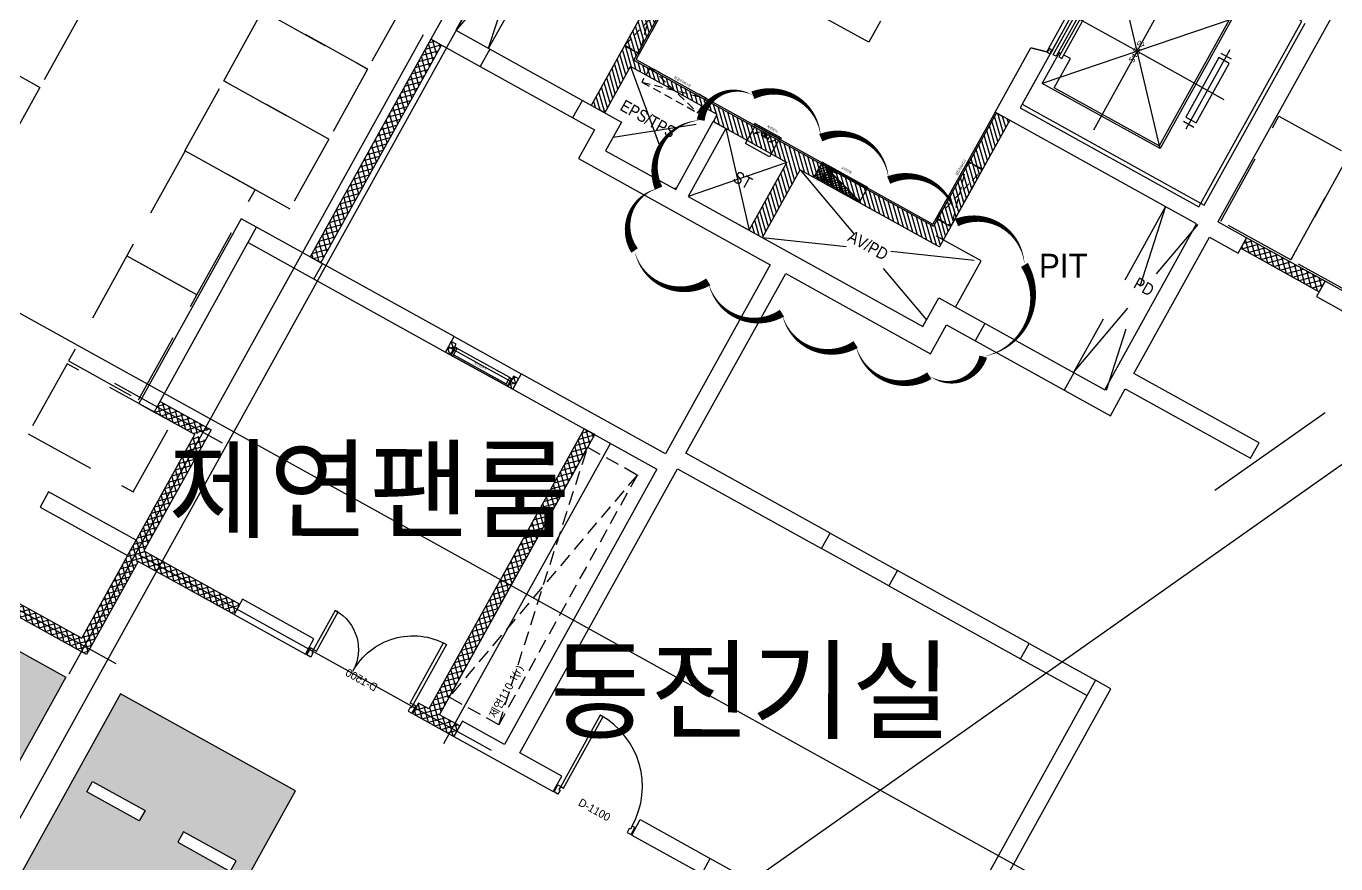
# Model space of a CAD drawing. Header units: millimetres. Extents: x -21000 to 567700, y 435000 to 850800.
# Drawn here: x 410291 to 426651, y 659411 to 669876 of the extents above; entities that cross this region are included whole.
import ezdxf
from ezdxf.enums import TextEntityAlignment as Align
from ezdxf.xclip import XClip

# ---------------------------------------------------------------- set-up
doc = ezdxf.new("R2010")
doc.units = ezdxf.units.MM
doc.header["$LTSCALE"] = 700
doc.header["$XCLIPFRAME"] = 2
for name, pattern in [('AB_Pbase$0$AB_Pbase$0$HID', [2.3, 1.5, -0.8]), ('AB_Pbase$0$CENTER2', [1.125, 0.75, -0.125, 0.125, -0.125]), ('AB_Pbase$0$CON-110-B2F$0$HIDDEN', [9.525, 6.35, -3.175]), ('AB_Pbase$0$HID', [2.3, 1.5, -0.8]), ('AB_Pbase$0$HIDDEN1', [0.375, 0.25, -0.125]), ('AB_Pbase$0$주차장기둥$0$CEN', [62, 60, -1, 0, -1]), ('AUDIT_D_190513103822-5', [2.3, 1.5, -0.8]), ('HIDDEN', [9.525, 6.35, -3.175])]:
    doc.linetypes.add(name, pattern=pattern)
doc.layers.get('0').update_dxf_attribs({"color": 2})
doc.layers.get('Defpoints').update_dxf_attribs({"color": 171})
for name, color, linetype, plot in [('2001 수정', 151, 'Continuous', False), ('AB_Pbase$0$@지하주차장제외할면적', 210, 'Continuous', False), ('AB_Pbase$0$AB_Pbase_지붕층_구조도void$0$DEF_TEXT', 221, 'Continuous', False), ('AB_Pbase$0$CON-110-B2F$0$DEF', 181, 'AB_Pbase$0$CON-110-B2F$0$HIDDEN', False), ('AB_Pbase$0$DEFPOINT', 247, 'Continuous', False), ('AB_Pbase$0$Defponts', 161, 'Continuous', False)]:
    doc.layers.add(name, color=color, linetype=linetype, plot=plot)
for name, color, linetype in [('AB_Pbase$0$AB_Pbase$0$2.제연덕트..', 15, 'Continuous'), ('AB_Pbase$0$AB_Pbase$0$4.H', 140, 'Continuous'), ('AB_Pbase$0$AB_Pbase$0$WIN1', 1, 'Continuous'), ('AB_Pbase$0$da-open hid', 8, 'AB_Pbase$0$HIDDEN1'), ('AB_Pbase$0$DOOR', 4, 'Continuous'), ('AB_Pbase$0$ELE8', 8, 'Continuous'), ('AB_Pbase$0$elev', 6, 'Continuous'), ('AB_Pbase$0$HAT-BR', 5, 'Continuous'), ('AB_Pbase$0$void', 1, 'AB_Pbase$0$HID'), ('AB_Pbase$0$VOID2', 9, 'AB_Pbase$0$CENTER2'), ('AB_Pbase$0$W3', 6, 'Continuous'), ('AB_Pbase$0$WAL', 3, 'Continuous'), ('AB_Pbase$0$WID', 4, 'Continuous'), ('AB_Pbase$0$WIN', 4, 'Continuous'), ('AB_Pbase$0$WIN1', 1, 'Continuous'), ('AB_Pbase$0$경량벽체 세대창고', 4, 'HIDDEN'), ('AB_Pbase$0$경량벽체 세대창고 모듈', 4, 'HIDDEN'), ('AB_Pbase$0$설비사이즈', 4, 'AUDIT_D_190513103822-5'), ('AB_Pbase$0$점자블럭', 5, 'Continuous'), ('AB_Pbase$0$주차-sol', 254, 'Continuous'), ('AB_Pbase$0$주차-일반', 9, 'Continuous'), ('AB_Pbase$0$주차-확장', 7, 'Continuous'), ('AB_Pbase$0$주차장기둥$0$CEN_P', 244, 'AB_Pbase$0$주차장기둥$0$CEN'), ('MAK2', 7, 'Continuous')]:
    doc.layers.add(name, color=color, linetype=linetype)
doc.styles.add('AB_Pbase$0$AB_Pbase$0$CO_106-1$0$돋움', font='', dxfattribs={"width": 0.9})
doc.styles.add('AB_Pbase$0$AB_Pbase_지붕층_구조도void$0$맑은 고딕', font='malgun.ttf')
doc.styles.add('AB_Pbase$0$돋움', font='')
doc.styles.add('AB_Pbase$0$맑은 고딕', font='')
doc.styles.add('AB_Pbase$0$맑은고딕', font='malgun.ttf')
doc.styles.get('AB_Pbase$0$AB_Pbase$0$CO_106-1$0$돋움').set_extended_font_data('Dotum')
doc.styles.get('AB_Pbase$0$돋움').set_extended_font_data('Dotum')
doc.styles.get('AB_Pbase$0$맑은 고딕').set_extended_font_data('Dotum')

# ---------------------------------------------------------------- blocks, each defined once
blk = doc.blocks.new('AB_Pbase$0$Door_s_1100')
at = {"layer": 'AB_Pbase$0$Defponts'}
for p, q in [((-10, 0), (-10, 100)), ((1110, 0), (1110, 100))]:
    blk.add_line(p, q, dxfattribs=at)
at = {"layer": 'AB_Pbase$0$WIN'}
for points in [[(40, 100), (80, 100), (80, 1120), (40, 1120)], [(55, 55), (55, 0), (0, 0), (0, 100), (40, 100), (40, 55)], [(1045, 55), (1045, 0), (1100, 0), (1100, 100), (1060, 100), (1060, 55)]]:
    blk.add_lwpolyline(points, close=True, dxfattribs=at)
at = {"layer": 'AB_Pbase$0$WIN1'}
blk.add_arc((40, 100), 1020, 0, 90, dxfattribs=at)
at = {"layer": 'AB_Pbase$0$Defponts', "style": 'AB_Pbase$0$돋움'}
blk.add_text('D-1100', height=100, dxfattribs=at).set_placement((550, 50), align=Align.MIDDLE)
blk = doc.blocks.new('AB_Pbase$0$20160212_34980', base_point=(54476081, -70515734))
at = {"layer": 'AB_Pbase$0$WIN', "rotation": 125.1554939794611}
blk.add_blockref('AB_Pbase$0$Door_s_1100', (54476081, -70515734), dxfattribs=at)
blk = doc.blocks.new('AB_Pbase$0$Door_s_1500')
at = {"layer": 'AB_Pbase$0$Defponts'}
for p, q in [((-10, 100), (-10, 0)), ((1510, 100), (1510, 0))]:
    blk.add_line(p, q, dxfattribs=at)
at = {"layer": 'AB_Pbase$0$WIN'}
for points in [[(40, 100), (80, 100), (80, 960), (40, 960)], [(1460, 100), (1420, 100), (1420, 660), (1460, 660)], [(55, 55), (55, 0), (0, 0), (0, 100), (40, 100), (40, 55)], [(1445, 55), (1445, 0), (1500, 0), (1500, 100), (1460, 100), (1460, 55)]]:
    blk.add_lwpolyline(points, close=True, dxfattribs=at)
at = {"layer": 'AB_Pbase$0$WIN1'}
for centre, radius, start, end in [((40, 100), 860, 360, 90), ((1460, 100), 560, 90, 180)]:
    blk.add_arc(centre, radius, start, end, dxfattribs=at)
at = {"layer": 'AB_Pbase$0$Defponts', "style": 'AB_Pbase$0$돋움'}
blk.add_text('D-1500', height=100, rotation=360, dxfattribs=at).set_placement((752, 58), align=Align.MIDDLE)
blk = doc.blocks.new('AB_Pbase$0$ELEV-24', base_point=(816331, 389936))
at = {"layer": 'AB_Pbase$0$Defponts'}
blk.add_lwpolyline([(817656, 392486), (817656, 389936), (815006, 389936), (815006, 392486)], close=True, dxfattribs=at)
at = {"layer": 'AB_Pbase$0$elev'}
for p, q in [((816331, 391553), (816331, 392794)), ((815801, 392536), (815776, 392536)), ((815801, 392486), (815776, 392486)), ((816831, 392536), (815831, 392536)), ((816831, 392486), (815831, 392486)), ((816861, 392536), (816886, 392536)), ((816861, 392486), (816886, 392486)), ((815406, 390712), (817256, 392394)), ((817256, 390712), (815406, 392394)), ((816331, 392407), (816331, 392447)), ((816331, 392332), (816331, 392372)), ((816331, 391553), (815206, 391553)), ((816331, 391553), (816331, 390312)), ((816331, 391553), (817456, 391553)), ((816881, 390547), (815746, 390547)), ((815846, 390472), (815846, 390622)), ((816816, 390622), (816816, 390472))]:
    blk.add_line(p, q, dxfattribs=at)
for points in [[(815804, 392489), (815828, 392489), (815828, 392533), (815804, 392533), (815804, 392521), (815801, 392521), (815801, 392536), (815831, 392536), (815831, 392486), (815801, 392486), (815801, 392501), (815804, 392501)], [(816858, 392489), (816834, 392489), (816834, 392533), (816858, 392533), (816858, 392521), (816861, 392521), (816861, 392536), (816831, 392536), (816831, 392486), (816861, 392486), (816861, 392501), (816858, 392501)], [(815786, 392407), (816876, 392407), (816876, 392447), (815786, 392447)], [(816866, 392372), (816866, 392332), (815806, 392332), (815806, 392372)], [(815906, 390472), (815906, 390622), (816756, 390622), (816756, 390472)]]:
    blk.add_lwpolyline(points, close=True, dxfattribs=at)
for points in [[(815836, 392382), (815846, 392382), (815846, 392394), (815406, 392394), (815406, 390712), (817256, 390712), (817256, 392394), (816816, 392394), (816816, 392382), (816826, 392382), (816816, 392382)], [(815836, 392322), (815846, 392322), (815846, 392237), (815431, 392237), (815431, 390737), (817231, 390737), (817231, 392237), (816816, 392237), (816816, 392322), (816826, 392322)]]:
    blk.add_lwpolyline(points, dxfattribs=at)
at = {"layer": 'Defpoints'}
for p, q in [((815776, 392536), (815726, 392736)), ((816886, 392536), (816936, 392736)), ((815776, 392486), (815776, 392536)), ((816886, 392536), (816886, 392486))]:
    blk.add_line(p, q, dxfattribs=at)
at = {"layer": 'AB_Pbase$0$Defponts', "style": 'AB_Pbase$0$돋움'}
blk.add_text('24인승', height=75, rotation=180, dxfattribs=at).set_placement((816331, 391553), align=Align.MIDDLE)
blk = doc.blocks.new('AB_Pbase$0$점자블럭')
at = {"layer": 'AB_Pbase$0$점자블럭', "extrusion": (0, 0, -1)}
blk.add_lwpolyline([(0, 0), (300, 0), (300, 300), (0, 300)], close=True, dxfattribs=at)
at = {"layer": 'AB_Pbase$0$점자블럭', "color": 250}
for centre in [(-260, 260), (-260, 205), (-260, 150), (-205, 260), (-205, 205), (-205, 150), (-150, 260), (-150, 205), (-150, 150), (-95, 260), (-95, 205), (-95, 150), (-40, 260), (-40, 205), (-40, 150), (-260, 95), (-260, 40), (-205, 95), (-205, 40), (-150, 95), (-150, 40), (-95, 95), (-95, 40), (-40, 95), (-40, 40)]:
    blk.add_circle(centre, 15, dxfattribs=at)
blk = doc.blocks.new('AB_Pbase$0$co_110_1_b1_1')
at = {"layer": 'AB_Pbase$0$HAT-BR'}
h = blk.add_hatch(dxfattribs=at)
h.set_pattern_fill('ANSI31', color=256, scale=15)
h.set_pattern_definition([(45, (-400336.016, 264024.476), (-33.6759605, 33.6759605), [])])
h.paths.add_polyline_path([(-2620, 7110), (-1960, 7110), (-1960, 5870), (-2060, 5870), (-2060, 4820), (-3030, 4820), (-3030, 4630), (-2060, 4630), (-2060, 2640), (-250, 2640), (-250, 2830), (-1870, 2830), (-1870, 7110), (-250, 7110), (-250, 7300), (-1250, 7300), (-1250, 7300), (-2620, 7300)])
at = {"layer": 'AB_Pbase$0$void'}
for p, q in [((-2620, 8770), (-250, 9235)), ((-250, 8770), (-2620, 9235)), ((-250, 8770), (-2620, 8770)), ((-1960, 7110), (-3030, 5870)), ((-2837, 6870), (-2060, 5870)), ((-3030, 4630), (-1960, 2100)), ((-2060, 4630), (-2936, 2340)), ((-1960, 2100), (-1960, 2740)), ((-2620, 2100), (-1960, 2100)), ((-250, 415), (-2620, 415)), ((-2620, 415), (-250, -50)), ((-250, 415), (-2620, -50))]:
    blk.add_line(p, q, dxfattribs=at)
at = {"layer": 'AB_Pbase$0$VOID2', "ltscale": 3}
for p, q in [((-2060, 4820), (-3030, 5690)), ((-2060, 5690), (-3030, 4820))]:
    blk.add_line(p, q, dxfattribs=at)
at = {"layer": 'AB_Pbase$0$W3'}
for p, q in [((-1850, 7090), (-250, 7090)), ((-1850, 7090), (-1850, 2850)), ((-250, 2850), (-1850, 2850))]:
    blk.add_line(p, q, dxfattribs=at)
at = {"layer": 'AB_Pbase$0$WAL', "color": 192}
blk.add_line((-250, 9235), (-250, 8770), dxfattribs=at)
at = {"layer": 'AB_Pbase$0$WAL'}
for p, q in [((-2620, 7300), (-250, 7300)), ((-2620, 7110), (-1960, 7110)), ((-1870, 7110), (-1870, 2830)), ((-1870, 7110), (-250, 7110)), ((-2060, 5870), (-2060, 4820)), ((-2060, 5870), (-2060, 5870)), ((-3030, 4820), (-2060, 4820)), ((-3030, 4630), (-2060, 4630)), ((-2060, 4630), (-2060, 2640)), ((-250, 2830), (-1870, 2830)), ((-250, 2640), (-2060, 2640))]:
    blk.add_line(p, q, dxfattribs=at)
blk.add_lwpolyline([(-2060, 5870), (-1960, 5870), (-1960, 7110)], dxfattribs=at)
for p in [(2180, 3150), (2480, 3150)]:
    blk.add_blockref('AB_Pbase$0$점자블럭', p)
at = {"xscale": -1, "rotation": 359.9999999999996}
blk.add_blockref('AB_Pbase$0$ELEV-24', (1275, 50), dxfattribs=at)
at = {"layer": 'AB_Pbase$0$WID', "extrusion": (0, 0, -1), "xscale": -1.000000000000001, "zscale": -1.000000000000001, "rotation": 0.0219042540244672}
blk.add_blockref('AB_Pbase$0$Door_s_1100', (-60, 4800), dxfattribs=at)
at = {"layer": 'AB_Pbase$0$Defponts', "style": 'AB_Pbase$0$돋움', "width": 0.9}
for s, p in [('PD', (-1256, 9007)), ('EPS/TPS', (-2422, 6600)), ('ST', (-2520, 5195)), ('AV/PD', (-2472, 3429)), ('PD', (-1256, 165))]:
    blk.add_text(s, height=150, rotation=269.9781, dxfattribs=at).set_placement(p, align=Align.MIDDLE)
at = {"layer": 'AB_Pbase$0$Defponts', "style": 'AB_Pbase$0$돋움'}
for p in [(-940, 8237), (-1795, 1367)]:
    blk.add_text('PIT', height=300, rotation=298.9781, dxfattribs=at).set_placement(p)
blk = doc.blocks.new('AB_Pbase$0$CON-110-B2F')
for p, q in [((-11220, 10440), (-11220, 10220)), ((-8580, 10440), (-11220, 10440)), ((-8580, 10220), (-8580, 10440)), ((-11220, 10220), (-8580, 10220)), ((-8800, 10220), (-8800, 7400)), ((-8580, 7400), (-8580, 10220)), ((-5155, 9455), (-5470, 9455)), ((-5470, 9455), (-5470, 7120)), ((-8800, 9280), (-8580, 9280)), ((-2850, 9235), (-5220, 9235)), ((-5220, 9235), (-5220, 6870)), ((-2850, 4650), (-2850, 9235)), ((-8800, 7400), (-8580, 7400)), ((-8800, 7400), (-8800, 6440)), ((-8580, 7400), (-8580, 6440)), ((-5470, 7120), (-5880, 7120)), ((-5880, 7120), (-5880, 4380)), ((-5220, 6870), (-5630, 6870)), ((-5630, 6870), (-5630, 5870)), ((-8580, 6440), (-8800, 6440)), ((-8800, 6440), (-8800, 4380)), ((-8580, 4380), (-8580, 6440)), ((-5630, 5870), (-4660, 5870)), ((-4660, 5870), (-4660, 5690)), ((-4660, 5690), (-5630, 5690)), ((-5630, 5690), (-5630, 2340)), ((-12730, 4980), (-12950, 4980)), ((-12950, 4980), (-12950, 3560)), ((-12730, 4380), (-12730, 4980)), ((-2550, 4650), (-2850, 4650)), ((-8800, 4380), (-12730, 4380)), ((-5880, 4380), (-8580, 4380)), ((-12730, 3560), (-12730, 4160)), ((-12730, 4160), (-8670, 4160)), ((-8670, 4160), (-8670, 2100)), ((-8450, 2100), (-8450, 4160)), ((-8450, 4160), (-5880, 4160)), ((-5880, 4160), (-5880, 2090)), ((-12950, 3560), (-12730, 3560)), ((-2850, 2850), (-1930, 2850)), ((-2850, -30), (-2850, 2850)), ((-1930, 2850), (-1880, 2650)), ((-1880, 2650), (-1880, 2600)), ((-1880, 2600), (-2600, 2600)), ((-2600, 2600), (-2600, 0)), ((-5630, 2340), (-5220, 2340)), ((-5220, 2340), (-5220, -30)), ((-8670, 2100), (-8450, 2100)), ((-5880, 2090), (-5470, 2090)), ((-5470, 2090), (-5470, -250)), ((-2600, 0), (0, 0)), ((-5220, -30), (-2850, -30)), ((-5470, -250), (-5085, -250)), ((-5085, -250), (-5085, -2040)), ((-4865, -2040), (-4865, -250)), ((-4865, -250), (-2920, -250)), ((-2920, -250), (-2920, -660)), ((250, -250), (-2700, -250)), ((-2700, -660), (-2700, -250)), ((-2920, -660), (-2700, -660)), ((-5085, -2040), (-4865, -2040))]:
    blk.add_line(p, q)
for points in [[(-12730, 10890), (-12950, 10890), (-12950, 9640), (-12730, 9640)], [(-12730, 8120), (-12950, 8120), (-12950, 7100), (-12730, 7100)], [(-12730, 420), (-12950, 420), (-12950, 1440), (-12730, 1440)], [(-8450, 1140), (-8670, 1140), (-8670, -740), (-8450, -740)], [(-8450, -1690), (-11390, -1690), (-11390, -1910), (-8450, -1910)], [(-2700, -1780), (-2920, -1780), (-2920, -3130), (-2700, -3130)]]:
    blk.add_lwpolyline(points, close=True)
at = {"layer": 'AB_Pbase$0$CON-110-B2F$0$DEF'}
for p, q in [((-5220, 8750), (-5470, 8750)), ((-5220, 7430), (-5470, 7430)), ((-5220, 1680), (-5470, 1680)), ((-5220, 410), (-5470, 410))]:
    blk.add_line(p, q, dxfattribs=at)
blk = doc.blocks.new('AB_Pbase$0$CON-110-B1F')
at = {"rotation": 359.9999999999998}
blk.add_blockref('AB_Pbase$0$CON-110-B2F', (0, 0), dxfattribs=at)
blk = doc.blocks.new('AB_Pbase$0$지하1층 동골조')
at = {"rotation": 60.99999813643059}
blk.add_blockref('AB_Pbase$0$CON-110-B1F', (279323, 29949), dxfattribs=at)
blk = doc.blocks.new('AB_Pbase$0$조적점검800')
at = {"layer": 'AB_Pbase$0$설비사이즈', "linetype": 'Continuous'}
for p, q in [((785, 110), (35, 110)), ((785, 0), (35, 0))]:
    blk.add_line(p, q, dxfattribs=at)
for points in [[(35, 110), (10, 110), (10, 0), (35, 0)], [(785, 0), (35, 0), (35, 20), (785, 20)], [(785, 110), (810, 110), (810, 0), (785, 0)]]:
    blk.add_lwpolyline(points, close=True, dxfattribs=at)
at = {"layer": 'Defpoints', "linetype": 'Continuous'}
for p, q in [((0, 110), (0, 0)), ((820, 110), (820, 0))]:
    blk.add_line(p, q, dxfattribs=at)
at = {"layer": 'Defpoints', "linetype": 'Continuous', "style": 'AB_Pbase$0$맑은고딕', "text_generation_flag": 4}
blk.add_text('조적점검 800', height=21, rotation=180, dxfattribs=at).set_placement((398, 56), align=Align.MIDDLE_CENTER)
blk = doc.blocks.new('AB_Pbase$0$세대창고')
at = {"layer": 'AB_Pbase$0$경량벽체 세대창고', "ltscale": 0.2}
blk.add_lwpolyline([(-290837, 78445), (-291837, 78445), (-291837, 79945), (-290837, 79945)], close=True, dxfattribs=at)
blk = doc.blocks.new('AB_Pbase$0$C1CD84166')
at = {"layer": 'AB_Pbase$0$경량벽체 세대창고', "ltscale": 0.2}
blk.add_lwpolyline([(125, 245), (1625, 245), (1625, 1245), (125, 1245)], close=True, dxfattribs=at)
blk = doc.blocks.new('AB_Pbase$0$0228_REV.')
at = {"layer": 'AB_Pbase$0$경량벽체 세대창고 모듈'}
for name, p, rotation in [('AB_Pbase$0$세대창고', (406990, 346811), 240.9999981364545), ('AB_Pbase$0$세대창고', (823996, 779330), 60.97809292620947), ('AB_Pbase$0$세대창고', (406505, 345936), 240.9999981364545), ('AB_Pbase$0$세대창고', (823511, 778456), 60.97809292620947), ('AB_Pbase$0$세대창고', (406020, 345062), 240.9999981364545), ('AB_Pbase$0$세대창고', (412954, 771448), 150.9999981371509), ('AB_Pbase$0$C1CD84166', (615477, 561630), 240.9999984356478), ('AB_Pbase$0$세대창고', (413829, 770963), 150.9999981371509), ('AB_Pbase$0$C1CD84166', (614750, 560318), 240.9999984356478), ('AB_Pbase$0$C1CD84166', (613444, 557715), 330.9999984356476)]:
    blk.add_blockref(name, p, dxfattribs=dict(at, rotation=rotation))
blk = doc.blocks.new('AB_Pbase$0$AB_Pbase_지하1층_골조')
for p, q in [((420335, 663542), (421175, 663076)), ((421068, 662884), (420228, 663349)), ((422819, 662165), (423650, 661704)), ((422712, 661972), (423543, 661512)), ((417856, 659771), (417963, 659963)), ((417963, 659963), (418837, 659478)), ((417856, 659771), (418731, 659286))]:
    blk.add_line(p, q)
blk = doc.blocks.new('AB_Pbase$0$주차장기둥$0$cen 2bl 지하')
at = {"layer": 'AB_Pbase$0$주차장기둥$0$CEN_P', "color": 5}
for p, q in [((61214, 186872), (61214, 258987)), ((294, 209883), (119274, 209883))]:
    blk.add_line(p, q, dxfattribs=at)
at = {"layer": 'AB_Pbase$0$주차장기둥$0$CEN_P'}
blk.add_line((10097, 85016), (90237, 250834), dxfattribs=at)
blk = doc.blocks.new('AB_Pbase$0$주차장기둥')
at = {"rotation": 1.99999810188403}
blk.add_blockref('AB_Pbase$0$주차장기둥$0$cen 2bl 지하', (36992, -11667), dxfattribs=at)
blk = doc.blocks.new('AB_Pbase$0$AB_Pbase_지붕층_구조도void')
for p, q in [((366814, -75903), (367924, -72436)), ((368545, -72781), (366193, -75559))]:
    blk.add_line(p, q)
blk.add_lwpolyline([(366193, -75559), (367924, -72436), (368545, -72781), (366814, -75903)], close=True)
at = {"layer": 'AB_Pbase$0$AB_Pbase_지붕층_구조도void$0$DEF_TEXT', "style": 'AB_Pbase$0$AB_Pbase_지붕층_구조도void$0$맑은 고딕'}
blk.add_text('제연110-1(r)', height=100, rotation=61, dxfattribs=at).set_placement((366773, -75829))
blk = doc.blocks.new('AB_Pbase$0$실명')
at = {"layer": 'AB_Pbase$0$Defponts', "style": 'AB_Pbase$0$돋움'}
for s, p in [('제연팬룸', (433078, -167260)), ('동전기실', (437843, -169768))]:
    blk.add_text(s, height=1000, rotation=359.9315, dxfattribs=at).set_placement(p)
blk = doc.blocks.new('AB_Pbase$0$주차일반')
at = {"layer": 'AB_Pbase$0$주차-sol'}
h = blk.add_hatch(color=254, dxfattribs=at)
h.dxf.hatch_style = 1
h.paths.add_polyline_path([(0, 0), (-2300, 0), (-2300, -5000), (0, -5000)])
h.paths.add_polyline_path([(-200, -3725), (-200, -3875), (-950, -3875), (-950, -3725)], flags=16)
h.paths.add_polyline_path([(-1350, -3725), (-1350, -3875), (-2100, -3875), (-2100, -3725)], flags=16)
at = {"layer": 'AB_Pbase$0$주차-일반', "color": 6}
for points in [[(0, 0), (0, -5000), (-2300, -5000), (-2300, 0)], [(-1350, -3875), (-1350, -3725), (-2100, -3725), (-2100, -3875)], [(-950, -3875), (-950, -3725), (-200, -3725), (-200, -3875)]]:
    blk.add_lwpolyline(points, close=True, dxfattribs=at)
blk = doc.blocks.new('AB_Pbase$0$주차확장')
at = {"layer": 'AB_Pbase$0$주차-sol'}
h = blk.add_hatch(color=252, dxfattribs=at)
h.paths.add_polyline_path([(1525, -3825), (2275, -3825), (2275, -3975), (1525, -3975)], flags=16)
edge = h.paths.add_edge_path()
edge.add_line((0, -5100), (2500, -5100))
edge.add_line((2500, -5100), (2500, 0))
edge.add_line((2500, 0), (0, 0))
edge.add_line((0, 0), (0, -5100))
h.paths.add_polyline_path([(225, -3975), (225, -3825), (975, -3825), (975, -3975)])
at = {"layer": 'AB_Pbase$0$주차-확장'}
blk.add_lwpolyline([(0, 0), (0, -5100), (2500, -5100), (2500, 0)], close=True, dxfattribs=at)
at = {"layer": 'AB_Pbase$0$주차-확장', "ltscale": 600}
for points in [[(975, -3975), (975, -3825), (225, -3825), (225, -3975)], [(1525, -3975), (1525, -3825), (2275, -3825), (2275, -3975)]]:
    blk.add_lwpolyline(points, close=True, dxfattribs=at)
blk = doc.blocks.new('AB_Pbase$0$pppaaa_1_1')
at = {"layer": 'AB_Pbase$0$주차-일반', "rotation": 150.9999787040384}
blk.add_blockref('AB_Pbase$0$주차일반', (406350, 658485), dxfattribs=at)
at = {"layer": 'AB_Pbase$0$주차-확장', "rotation": 150.9999787040494}
blk.add_blockref('AB_Pbase$0$주차확장', (411183, 655862), dxfattribs=at)
blk = doc.blocks.new('AB_Pbase$0$A$C70305FF0')
at = {"layer": 'AB_Pbase$0$WIN1', "color": 1, "linetype": 'AB_Pbase$0$HID', "ltscale": 0.1}
for p, q in [((181, 615), (79, 431)), ((880, 227), (181, 615)), ((181, 615), (778, 44)), ((79, 431), (778, 44)), ((880, 227), (79, 431)), ((778, 44), (880, 227))]:
    blk.add_line(p, q, dxfattribs=at)
at = {"layer": 'Defpoints'}
for p, q in [((172, 620), (70, 436)), ((889, 222), (787, 39))]:
    blk.add_line(p, q, dxfattribs=at)
at = {"layer": 'Defpoints', "style": 'AB_Pbase$0$맑은 고딕', "oblique": 0, "width": 0.9}
blk.add_text('점검구(8x12)', height=30, rotation=331, dxfattribs=at).set_placement((809, 313), align=Align.MIDDLE_CENTER)
blk = doc.blocks.new('AB_Pbase$0$AB_Pbase$0$AN65P')
for p, q in [((-72, 43), (-72, -43)), ((-72, 28), (-45, 28)), ((-67, 48), (-50, 48)), ((-45, 43), (-45, -43)), ((45, 39), (45, -39)), ((45, 39), (50, 39)), ((50, 39), (50, -39)), ((51, 39), (51, -39)), ((54, 39), (54, -39)), ((54, 39), (57, 25)), ((57, 25), (57, -25)), ((57, 25), (63, 25)), ((63, 25), (63, -25)), ((69, 22), (69, -22)), ((69, 13), (79, 13)), ((71, 23), (78, 23)), ((79, 22), (79, -22)), ((79, 10), (85, 10)), ((85, 16), (85, -16)), ((85, 16), (90, 16)), ((90, 60), (99, 60)), ((90, 60), (90, -60)), ((100, 41), (100, -41)), ((100, 12), (106, 12)), ((100, 7), (107, 7)), ((106, 12), (106, -12)), ((107, 7), (107, -7)), ((-72, -28), (-45, -28)), ((-67, -48), (-50, -48)), ((45, -39), (50, -39)), ((54, -39), (57, -25)), ((57, -25), (63, -25)), ((69, -13), (79, -13)), ((71, -23), (78, -23)), ((79, -10), (85, -10)), ((85, -16), (90, -16)), ((90, -60), (99, -60)), ((100, -7), (107, -7)), ((100, -12), (106, -12))]:
    blk.add_line(p, q)
for radius in [34, 31.8]:
    blk.add_circle((0, 0), radius)
for centre, radius, start, end in [((-67, 43), 5, 90, 180), ((-50, 43), 5, 0, 90), ((-40, 40), 4.76, 192.3416, 301.4352), ((0, 0), 52.3, 43.6221, 136.3779), ((40, 40), 4.76, 238.5648, 347.6584), ((51, 39), 0.5, 180, 0), ((53, 39), 1.5, 0, 180), ((69, 28), 8.45, 219.9317, 266.7438), ((71, 22), 1.5, 90, 180), ((78, 22), 1.5, 0, 90), ((90, 50), 13.4, 318.1086, 47.7898), ((-67, -43), 5, 180, 270), ((-50, -43), 5, 270, 0), ((-40, -40), 4.76, 58.5648, 167.6584), ((0, 0), 52.3, 223.6221, 316.3779), ((40, -40), 4.76, 12.3416, 121.4352), ((51, -39), 0.5, 0, 180), ((53, -39), 1.5, 180, 0), ((69, -28), 8.45, 93.2562, 140.0683), ((71, -22), 1.5, 180, 270), ((78, -22), 1.5, 270, 0), ((90, -50), 13.4, 312.2102, 41.8914)]:
    blk.add_arc(centre, radius, start, end)
blk = doc.blocks.new('AB_Pbase')
at = {"layer": 'AB_Pbase$0$AB_Pbase$0$4.H'}
h = blk.add_hatch(dxfattribs=at)
h.set_pattern_fill('ANSI37', color=256, scale=10, angle=151)
h.set_pattern_definition([(196, (-407309.07, 1198445.584), (8.7514861, -30.5200588), []), (286, (-407309.07, 1198445.584), (30.5200588, 8.7514861), [])])
h.paths.add_polyline_path([(420137, 668002), (420706, 667687), (420230, 668168)])
at = {"layer": 'AB_Pbase$0$ELE8'}
h = blk.add_hatch(dxfattribs=at)
h.set_pattern_fill('NET', color=256, scale=20, angle=15.182184)
h.paths.add_polyline_path([(432175, 655984), (432044, 656056), (431598, 655252), (431729, 655179)])
h.paths.add_polyline_path([(425211, 655694), (423332, 658357), (422045, 657449), (422152, 657641), (422099, 657670), (423369, 658566), (425292, 655839)])
h.paths.add_polyline_path([(436376, 645879), (436254, 645793), (434132, 648800), (434255, 648886)])
h.paths.add_polyline_path([(437961, 660563), (437888, 660432), (438955, 659840), (439028, 659972)])
h.paths.add_polyline_path([(435538, 661906), (435708, 662212), (434649, 662799), (434577, 662668), (435504, 662154), (435407, 661979)])
h.paths.add_polyline_path([(430527, 664706), (430615, 664864), (432233, 663967), (432306, 664098), (430556, 665068), (430396, 664779)])
h.paths.add_polyline_path([(427697, 666035), (427624, 665904), (428516, 665410), (428589, 665541)])
h.paths.add_polyline_path([(426516, 666690), (425537, 667233), (425464, 667102), (426443, 666559)])
h.paths.add_polyline_path([(417393, 664773), (417261, 664845), (415322, 661347), (415191, 661419), (415119, 661288), (415381, 661143)])
edge = h.paths.add_edge_path()
edge.add_line((434996, 655575), (436909, 652864))
edge.add_line((436909, 652864), (433549, 650493))
edge.add_line((433549, 650493), (433636, 650371))
edge.add_line((433636, 650371), (438089, 653513))
edge.add_line((438089, 653513), (438002, 653635))
edge.add_line((438002, 653635), (437032, 652950))
edge.add_line((437032, 652950), (435298, 655408))
edge.add_line((435298, 655408), (434996, 655575))
h.paths.add_polyline_path([(426611, 654918), (426174, 655160), (426246, 655291), (426684, 655049)])
h.paths.add_polyline_path([(427401, 654651), (427838, 654409), (427765, 654278), (427328, 654520)])
h.paths.add_polyline_path([(433286, 656523), (433359, 656654), (433402, 656630), (433330, 656499)])
h.paths.add_polyline_path([(434047, 656101), (434120, 656232), (434163, 656208), (434091, 656077)])
h.paths.add_polyline_path([(415664, 665902), (415602, 665936), (415530, 665805), (415591, 665771)])
h.paths.add_polyline_path([(416442, 665471), (416381, 665505), (416308, 665374), (416369, 665340)])
h.paths.add_polyline_path([(415453, 661274), (415381, 661143), (415634, 661002), (415707, 661133)])
h.paths.add_polyline_path([(412529, 664702), (411890, 665056), (411963, 665187), (412601, 664833)], flags=17)
h.paths.add_polyline_path([(413839, 666994), (413970, 666921), (415478, 669641), (415347, 669714)])
h.paths.add_polyline_path([(412527, 664699), (412601, 664833), (412397, 664774), (410987, 662231), (402818, 666759), (402746, 666628), (411046, 662027), (411690, 663189), (412888, 662524), (412961, 662656), (411763, 663320)])
at = {"layer": 'AB_Pbase$0$AB_Pbase$0$2.제연덕트..', "color": 2}
for p, q in [((419457, 668553, 0), (419371, 668532, 0)), ((419646, 668448, 0), (419561, 668427, 0))]:
    blk.add_line(p, q, dxfattribs=at)
at = {"layer": 'AB_Pbase$0$AB_Pbase$0$2.제연덕트..', "color": 9}
for p, q in [((419584, 668509, 0), (419472, 668513, 0)), ((419560, 668465, 0), (419496, 668557, 0))]:
    blk.add_line(p, q, dxfattribs=at)
at = {"layer": 'AB_Pbase$0$AB_Pbase$0$2.제연덕트..', "color": 2}
blk.add_lwpolyline([(419277, 668410), (419403, 668637), (419701, 668472), (419575, 668245)], close=True, dxfattribs=at)
at = {"layer": 'AB_Pbase$0$AB_Pbase$0$2.제연덕트..', "color": 9}
for points in [[(419726, 668476), (419393, 668660), (419386, 668647), (419718, 668463)], [(419584, 668509), (419496, 668557), (419472, 668513), (419560, 668465)]]:
    blk.add_lwpolyline(points, close=True, dxfattribs=at)
at = {"layer": 'AB_Pbase$0$AB_Pbase$0$2.제연덕트..', "color": 51, "const_width": 20.2}
blk.add_lwpolyline([(419537, 668506, 1), (419519, 668516, 1)], format="xyb", close=True, dxfattribs=at)
at = {"layer": 'AB_Pbase$0$AB_Pbase$0$2.제연덕트..', "color": 2}
for centre in [(419413, 668541, 0), (419602, 668435, 0)]:
    blk.add_circle(centre, 10, dxfattribs=at)
at = {"layer": 'AB_Pbase$0$AB_Pbase$0$4.H'}
blk.add_line((420359, 668096), (420364, 668105), dxfattribs=at)
blk.add_lwpolyline([(420706, 667687), (420803, 667861), (420234, 668177), (420137, 668002), (420706, 667687), (420230, 668168), (420798, 667853)], dxfattribs=at)
at = {"layer": 'AB_Pbase$0$AB_Pbase$0$WIN1', "color": 1, "linetype": 'AB_Pbase$0$AB_Pbase$0$HID', "ltscale": 0.1}
for points in [[(418085, 669362), (417983, 669179), (418683, 668791), (418784, 668975), (418085, 669362), (418683, 668791)], [(417983, 669179), (418784, 668975)]]:
    blk.add_lwpolyline(points, dxfattribs=at)
at = {"layer": 'AB_Pbase$0$DEFPOINT', "color": 22}
for p, q in [((415251, 669767), (410824, 661780)), ((411415, 661908), (402607, 666790)), ((415566, 665871), (416406, 665405)), ((411396, 665415), (412738, 664671)), ((415510, 660913), (417589, 664663)), ((416103, 660828), (411698, 663270))]:
    blk.add_line(p, q, dxfattribs=at)
at = {"layer": 'AB_Pbase$0$WAL'}
for points in [[(413970, 666921), (415478, 669641), (415347, 669714), (413839, 666994), (413970, 666921)], [(417440, 668839), (417519, 668796)], [(422411, 668794), (422490, 668750)], [(419148, 667424), (419314, 667332)], [(426516, 666690), (425537, 667233), (425464, 667102), (426443, 666559), (426516, 666690)], [(412397, 664774), (411890, 665056), (411963, 665187), (412601, 664833), (411763, 663320), (412961, 662656), (412888, 662524), (411690, 663189), (411046, 662027), (402746, 666628), (402818, 666759), (410987, 662231), (412397, 664774), (412397, 664774), (412397, 664774)], [(415453, 661274), (417393, 664773), (417261, 664845), (415322, 661347), (415191, 661419), (415119, 661288), (415634, 661002), (415707, 661133), (415453, 661274)]]:
    blk.add_lwpolyline(points, dxfattribs=at)
for points in [[(415664, 665902), (415602, 665936), (415530, 665805), (415591, 665771)], [(416442, 665471), (416381, 665505), (416308, 665374), (416369, 665340)]]:
    blk.add_lwpolyline(points, close=True, dxfattribs=at)
for name, p, rotation in [('AB_Pbase$0$AB_Pbase_지하1층_골조', (0, 0), 359.9999999999999), ('AB_Pbase$0$주차장기둥', (231893, 539971), 329.0000000345588), ('AB_Pbase$0$0228_REV.', (-203355, 106916), 359.9999999999992), ('AB_Pbase$0$지하1층 동골조', (146945, 639965), 359.9999999999994), ('AB_Pbase$0$실명', (-21011, 830850), 359.9999999999999)]:
    blk.add_blockref(name, p, dxfattribs=dict(rotation=rotation))
at = {"layer": 'AB_Pbase$0$@지하주차장제외할면적', "rotation": 90}
for p in [(418385, 669459), (422277, 667302)]:
    blk.add_blockref('AB_Pbase$0$A$C70305FF0', p, dxfattribs=at)
at = {"layer": 'AB_Pbase$0$AB_Pbase$0$4.H', "rotation": 61.00000005518492}
blk.add_blockref('AB_Pbase$0$AB_Pbase$0$AN65P', (420302, 667993), dxfattribs=at)
at = {"layer": 'AB_Pbase$0$da-open hid', "rotation": 359.9999999999999}
blk.add_blockref('AB_Pbase$0$AB_Pbase_지붕층_구조도void', (49381, 737052), dxfattribs=at)
at = {"layer": 'AB_Pbase$0$DOOR', "rotation": 330.9999981364547}
blk.add_blockref('AB_Pbase$0$조적점검800', (415591, 665771), dxfattribs=at)
at = {"layer": 'AB_Pbase$0$WAL'}
ref = blk.add_blockref('AB_Pbase$0$pppaaa_1_1', (0, 0), dxfattribs=dict(at, rotation=359.9999999999999))
XClip(ref).set_block_clipping_path([(-396188.9384898804, 0.0133324571), (493845.7278262604, 839949.4046300659)])
at = {"layer": 'AB_Pbase$0$WAL', "rotation": 60.99999813644301}
blk.add_blockref('AB_Pbase$0$co_110_1_b1_1', (425008, 667640), dxfattribs=at)
at = {"layer": 'AB_Pbase$0$WAL', "color": 153, "xscale": -0.9999999999999927, "rotation": 330.9999981364547}
blk.add_blockref('AB_Pbase$0$Door_s_1500', (415110, 661293), dxfattribs=at)
at = {"layer": 'AB_Pbase$0$WAL', "color": 11, "rotation": 205.8445041569982}
blk.add_blockref('AB_Pbase$0$20160212_34980', (416885, 660309), dxfattribs=at)
at = {"layer": 'Defpoints', "style": 'AB_Pbase$0$AB_Pbase$0$CO_106-1$0$돋움'}
for s, p in [('점검구(8X12)', (418489, 669183)), ('제연담파', (419613, 668593)), ('소화전함', (420537, 668080))]:
    blk.add_text(s, height=28.8, rotation=330.9982, dxfattribs=at).set_placement(p, align=Align.MIDDLE)

msp = doc.modelspace()

# ---------------------------------------------------------------- block references
ref = msp.add_blockref('AB_Pbase', (0, 0))
XClip(ref).set_block_clipping_path([(-0.000000015, 445500.0000000148), (493845.7187941075, 839949.3912975936)])

# ---------------------------------------------------------------- next in the draw order: linework, layer by layer
at = {"layer": '2001 수정'}
msp.add_lwpolyline([(422761, 666894, 0, 100, 0.520567), (421913, 667423, 0, 100, 0.520567), (421065, 667953, 0, 100, 0.520567), (420217, 668483, 0, 100, 0.520567), (419369, 669013, 0, 100, 0.520567), (418717, 668702, 0, 100, 0.520567), (418191, 667852, 0, 100, 0.520567), (417891, 667073, 0, 100, 0.520567), (418812, 666682, 0, 100, 0.520567), (419732, 666291, 0, 100, 0.520567), (420653, 665900, 0, 100, 0.520567), (421573, 665509, 0, 100, 0.520567), (422247, 665748, 0, 100, 0.520567)], format="xyseb", close=True, dxfattribs=at)
at = {"layer": 'MAK2'}
msp.add_line((426517, 665047), (425139, 664075), dxfattribs=at)

doc.saveas('drawing.dxf')
